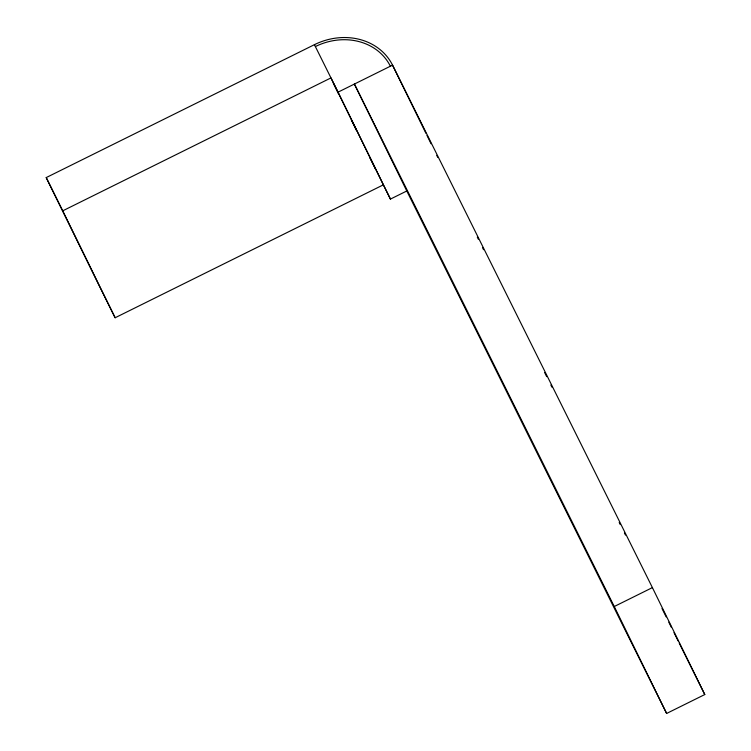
<?xml version="1.0" encoding="UTF-8"?>
<svg xmlns="http://www.w3.org/2000/svg" width="751" height="751" viewBox="0 0 751 751"><rect width="100%" height="100%" fill="white"/><g stroke="black" fill="none" stroke-linecap="round" stroke-linejoin="round"><path stroke-width="1.13" d="M115.138 317.757L62.746 210.824L330.956 77.907L383.348 184.84L115.138 317.757L98.597 284.516L46.215 177.583L314.425 44.666A60.831 53.049 -26.1 0 1 392.548 65.149L652.403 587.611L704.785 694.544L666.635 713.45L406.779 190.989L354.397 84.056L614.252 606.517L666.635 713.45M407.202 190.782L390.436 199.09L338.044 92.157L392.548 65.149L425.93 133.293M614.252 606.517L652.403 587.611M477.289 237.128L478.331 239.222M482.499 247.614L483.55 249.717M544.597 372.468L546.681 376.664M550.858 385.056L551.901 387.15M619.209 522.489L620.26 524.583M624.428 532.975L625.47 535.078M661.997 608.517L666.175 616.909M668.784 622.157L671.394 627.395M674.004 632.642L678.172 641.035M679.223 643.138L704.785 694.544M314.425 44.666L338.044 92.157M369.811 157.644L375.481 169.041M383.217 184.586L390.436 199.09M46.215 177.583L62.746 210.824M426.962 135.387L431.065 143.779M436.716 155.307L437.749 157.4M333.341 83.258L338.56 93.931M351.318 119.944L356.537 130.627M315.373 46.562A58.4 50.927 -26.1 0 1 390.37 66.229"/></g></svg>
